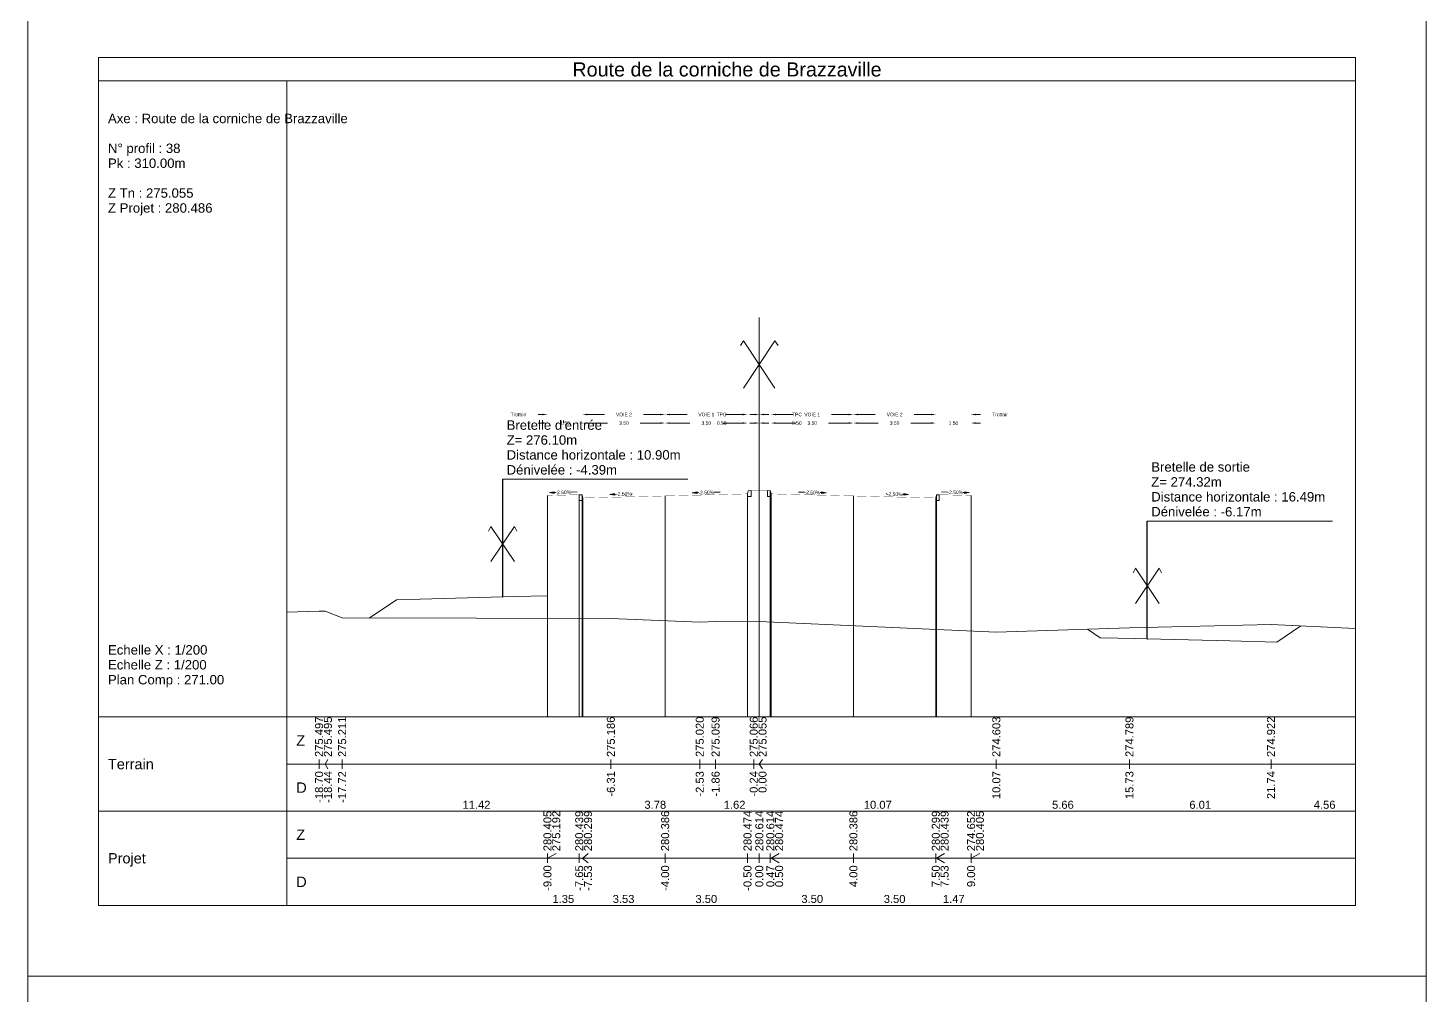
# Model space of a CAD drawing. Extents: x 0 to 74, y -372 to 1003.
# Drawn here: x 0 to 59.4, y 792.4 to 833.4 of the extents above; entities that cross this region are included whole.
import ezdxf
from ezdxf.enums import TextEntityAlignment as Align

# ---------------------------------------------------------------- set-up
doc = ezdxf.new("R2010")
doc.units = 0
doc.header["$LTSCALE"] = 2
doc.header["$PDSIZE"] = -0.004
doc.layers.get('0').update_dxf_attribs({"lineweight": 0})
for name, color, linetype, lineweight in [('Route - Profils type - Content session name', 7, 'Continuous', 0), ('Route - Profils type - PT SC CHAU TROTTOIR', 5, 'Continuous', 0), ('Route - Route de la corniche de Brazzaville - PT - Cadre_P38', 7, 'Continuous', 0), ('Route - Route de la corniche de Brazzaville - PT - Terrain_P38', 5, 'Continuous', 0)]:
    doc.layers.add(name, color=color, linetype=linetype, lineweight=lineweight)
doc.styles.add('CadreTitre', font='arial.ttf', dxfattribs={"height": 0.003})
doc.styles.add('Cotation', font='arial.ttf')
doc.styles.add('CoteHor', font='arial.ttf', dxfattribs={"height": 0.0022})
doc.styles.add('CoteHorA', font='arial.ttf', dxfattribs={"height": 0.0022})
doc.styles.add('CoteTitre', font='arial.ttf', dxfattribs={"height": 0.0017})
doc.styles.add('CoteTitreA', font='arial.ttf', dxfattribs={"height": 0.0017})
doc.styles.add('CoteVert', font='arial.ttf', dxfattribs={"height": 0.0017})
doc.styles.add('CoteVertA', font='arial.ttf', dxfattribs={"height": 0.0017})
doc.styles.add('Multi Axes', font='arial.ttf', dxfattribs={"height": 0.4})
doc.styles.add('ProfilCartouche', font='arial.ttf', dxfattribs={"height": 0.002})
doc.dimstyles.new('BRAZZAVILLE', dxfattribs={"dimtxt": 0.15, "dimasz": 0.2, "dimexe": 0.5, "dimexo": 0.5, "dimgap": 0.5, "dimtad": 0, "dimzin": 0, "dimdsep": 46, "dimtxsty": 'Cotation', "dimsah": 1, "dimcen": 0.1, "dimse1": 1, "dimse2": 1, "dimclrd": 1, "dimclre": 256, "dimclrt": 1, "dimaunit": 2, "dimazin": 0, "dimtfac": 1, "dimtdec": 4, "dimtofl": 0, "dimtmove": 0, "dimatfit": 1, "dimfxl": 1, "dimtolj": 1, "dimtzin": 0, "dimlwd": 0, "dimlwe": 0, "dimarcsym": 0})
doc.dimstyles.get("Standard").update_dxf_attribs({"dimtxt": 0.18, "dimasz": 0.18, "dimexe": 0.18, "dimexo": 0.0625, "dimgap": 0.09, "dimtad": 0, "dimtih": 1, "dimtoh": 1, "dimdec": 4, "dimzin": 0, "dimdsep": 46, "dimtxsty": 'Standard', "dimcen": 0.09, "dimadec": 0, "dimazin": 0, "dimtfac": 1, "dimtdec": 4, "dimtofl": 0, "dimtmove": 0, "dimatfit": 3, "dimfxl": 1, "dimtolj": 1, "dimtzin": 0, "dimarcsym": 0})

# ---------------------------------------------------------------- blocks, each defined once
blk = doc.blocks.new('*D99')
at = {"layer": 'Defpoints', "color": 0, "transparency": 16777216}
for p in [(30.571, 816.656), (30.571, 816.652), (31.071, 813.656)]:
    blk.add_point(p, dxfattribs=at)
at = {"layer": 'Route - Profils type - PT SC CHAU TROTTOIR', "color": 1, "lineweight": 0, "transparency": 16777216}
for p, q in [((30.371, 816.652), (30.171, 816.652)), ((31.271, 816.652), (31.471, 816.652))]:
    blk.add_line(p, q, dxfattribs=at)
at = {"layer": 'Route - Profils type - PT SC CHAU TROTTOIR', "color": 1, "transparency": 16777216}
for points in [[(30.371, 816.685), (30.371, 816.619), (30.571, 816.652)], [(31.271, 816.685), (31.271, 816.619), (31.071, 816.652)]]:
    blk.add_solid(points, dxfattribs=at)
at = {"layer": 'Route - Profils type - PT SC CHAU TROTTOIR', "color": 1, "transparency": 16777216, "insert": (29.476, 816.652), "char_height": 0.15, "attachment_point": 5, "style": 'Cotation'}
blk.add_mtext('\\A1;0.50', dxfattribs=at)
blk = doc.blocks.new('*D100')
at = {"layer": 'Defpoints', "color": 0, "transparency": 16777216}
for p in [(27.071, 816.656), (27.071, 816.652), (30.571, 816.656)]:
    blk.add_point(p, dxfattribs=at)
at = {"layer": 'Route - Profils type - PT SC CHAU TROTTOIR', "color": 1, "lineweight": 0, "transparency": 16777216}
for p, q in [((27.271, 816.652), (28.126, 816.652)), ((30.371, 816.652), (29.515, 816.652))]:
    blk.add_line(p, q, dxfattribs=at)
at = {"layer": 'Route - Profils type - PT SC CHAU TROTTOIR', "color": 1, "transparency": 16777216}
for points in [[(27.271, 816.685), (27.271, 816.619), (27.071, 816.652)], [(30.371, 816.685), (30.371, 816.619), (30.571, 816.652)]]:
    blk.add_solid(points, dxfattribs=at)
at = {"layer": 'Route - Profils type - PT SC CHAU TROTTOIR', "color": 1, "transparency": 16777216, "insert": (28.821, 816.652), "char_height": 0.15, "attachment_point": 5, "style": 'Cotation'}
blk.add_mtext('\\A1;3.50', dxfattribs=at)
blk = doc.blocks.new('*D101')
at = {"layer": 'Defpoints', "color": 0, "transparency": 16777216}
for p in [(23.571, 816.656), (23.571, 816.652), (27.071, 816.656)]:
    blk.add_point(p, dxfattribs=at)
at = {"layer": 'Route - Profils type - PT SC CHAU TROTTOIR', "color": 1, "lineweight": 0, "transparency": 16777216}
for p, q in [((23.771, 816.652), (24.626, 816.652)), ((26.871, 816.652), (26.015, 816.652))]:
    blk.add_line(p, q, dxfattribs=at)
at = {"layer": 'Route - Profils type - PT SC CHAU TROTTOIR', "color": 1, "transparency": 16777216}
for points in [[(23.771, 816.685), (23.771, 816.619), (23.571, 816.652)], [(26.871, 816.685), (26.871, 816.619), (27.071, 816.652)]]:
    blk.add_solid(points, dxfattribs=at)
at = {"layer": 'Route - Profils type - PT SC CHAU TROTTOIR', "color": 1, "transparency": 16777216, "insert": (25.321, 816.652), "char_height": 0.15, "attachment_point": 5, "style": 'Cotation'}
blk.add_mtext('\\A1;3.50', dxfattribs=at)
blk = doc.blocks.new('*D102')
at = {"layer": 'Defpoints', "color": 0, "transparency": 16777216}
for p in [(22.071, 816.656), (22.071, 816.652), (23.571, 816.656)]:
    blk.add_point(p, dxfattribs=at)
at = {"layer": 'Route - Profils type - PT SC CHAU TROTTOIR', "color": 1, "lineweight": 0, "transparency": 16777216}
for p, q in [((21.871, 816.652), (21.671, 816.652)), ((23.771, 816.652), (23.971, 816.652))]:
    blk.add_line(p, q, dxfattribs=at)
at = {"layer": 'Route - Profils type - PT SC CHAU TROTTOIR', "color": 1, "transparency": 16777216}
for points in [[(21.871, 816.685), (21.871, 816.619), (22.071, 816.652)], [(23.771, 816.685), (23.771, 816.619), (23.571, 816.652)]]:
    blk.add_solid(points, dxfattribs=at)
at = {"layer": 'Route - Profils type - PT SC CHAU TROTTOIR', "color": 1, "transparency": 16777216, "insert": (22.821, 816.652), "char_height": 0.15, "attachment_point": 5, "style": 'Cotation'}
blk.add_mtext('\\A1;1.50', dxfattribs=at)
blk = doc.blocks.new('*D103')
at = {"layer": 'Defpoints', "color": 0, "transparency": 16777216}
for p in [(30.571, 817.015), (30.571, 816.456), (31.071, 813.656)]:
    blk.add_point(p, dxfattribs=at)
at = {"layer": 'Route - Profils type - PT SC CHAU TROTTOIR', "color": 1, "lineweight": 0, "transparency": 16777216}
for p, q in [((30.371, 817.015), (30.171, 817.015)), ((31.271, 817.015), (31.471, 817.015))]:
    blk.add_line(p, q, dxfattribs=at)
at = {"layer": 'Route - Profils type - PT SC CHAU TROTTOIR', "color": 1, "transparency": 16777216}
for points in [[(30.371, 817.049), (30.371, 816.982), (30.571, 817.015)], [(31.271, 817.049), (31.271, 816.982), (31.071, 817.015)]]:
    blk.add_solid(points, dxfattribs=at)
at = {"layer": 'Route - Profils type - PT SC CHAU TROTTOIR', "color": 1, "transparency": 16777216, "insert": (29.468, 817.015), "char_height": 0.15, "attachment_point": 5, "style": 'Cotation'}
blk.add_mtext('\\A1;TPC', dxfattribs=at)
blk = doc.blocks.new('*D104')
at = {"layer": 'Defpoints', "color": 0, "transparency": 16777216}
for p in [(27.071, 817.015), (27.071, 816.656), (30.571, 816.456)]:
    blk.add_point(p, dxfattribs=at)
at = {"layer": 'Route - Profils type - PT SC CHAU TROTTOIR', "color": 1, "lineweight": 0, "transparency": 16777216}
for p, q in [((27.271, 817.015), (28.003, 817.015)), ((30.371, 817.015), (29.639, 817.015))]:
    blk.add_line(p, q, dxfattribs=at)
at = {"layer": 'Route - Profils type - PT SC CHAU TROTTOIR', "color": 1, "transparency": 16777216}
for points in [[(27.271, 817.049), (27.271, 816.982), (27.071, 817.015)], [(30.371, 817.049), (30.371, 816.982), (30.571, 817.015)]]:
    blk.add_solid(points, dxfattribs=at)
at = {"layer": 'Route - Profils type - PT SC CHAU TROTTOIR', "color": 1, "transparency": 16777216, "insert": (28.821, 817.015), "char_height": 0.15, "attachment_point": 5, "style": 'Cotation'}
blk.add_mtext('\\A1;VOIE 1', dxfattribs=at)
blk = doc.blocks.new('*D105')
at = {"layer": 'Defpoints', "color": 0, "transparency": 16777216}
for p in [(23.571, 817.015), (23.571, 816.656), (27.071, 816.656)]:
    blk.add_point(p, dxfattribs=at)
at = {"layer": 'Route - Profils type - PT SC CHAU TROTTOIR', "color": 1, "lineweight": 0, "transparency": 16777216}
for p, q in [((23.771, 817.015), (24.489, 817.015)), ((26.871, 817.015), (26.152, 817.015))]:
    blk.add_line(p, q, dxfattribs=at)
at = {"layer": 'Route - Profils type - PT SC CHAU TROTTOIR', "color": 1, "transparency": 16777216}
for points in [[(23.771, 817.049), (23.771, 816.982), (23.571, 817.015)], [(26.871, 817.049), (26.871, 816.982), (27.071, 817.015)]]:
    blk.add_solid(points, dxfattribs=at)
at = {"layer": 'Route - Profils type - PT SC CHAU TROTTOIR', "color": 1, "transparency": 16777216, "insert": (25.321, 817.015), "char_height": 0.15, "attachment_point": 5, "style": 'Cotation'}
blk.add_mtext('\\A1;VOIE 2', dxfattribs=at)
blk = doc.blocks.new('*D106')
at = {"layer": 'Defpoints', "color": 0, "transparency": 16777216}
for p in [(22.071, 817.015), (22.071, 816.656), (23.571, 816.656)]:
    blk.add_point(p, dxfattribs=at)
at = {"layer": 'Route - Profils type - PT SC CHAU TROTTOIR', "color": 1, "lineweight": 0, "transparency": 16777216}
for p, q in [((21.871, 817.015), (21.671, 817.015)), ((23.771, 817.015), (23.971, 817.015))]:
    blk.add_line(p, q, dxfattribs=at)
at = {"layer": 'Route - Profils type - PT SC CHAU TROTTOIR', "color": 1, "transparency": 16777216}
for points in [[(21.871, 817.049), (21.871, 816.982), (22.071, 817.015)], [(23.771, 817.049), (23.771, 816.982), (23.571, 817.015)]]:
    blk.add_solid(points, dxfattribs=at)
at = {"layer": 'Route - Profils type - PT SC CHAU TROTTOIR', "color": 1, "transparency": 16777216, "insert": (20.84, 817.015), "char_height": 0.15, "attachment_point": 5, "style": 'Cotation'}
blk.add_mtext('\\A1;Trottoir', dxfattribs=at)
blk = doc.blocks.new('MENSURA_COTEPENTE_33')
at = {"layer": 'Route - Profils type - PT SC CHAU TROTTOIR', "linetype": 'Continuous', "lineweight": 0}
blk.add_hatch(color=1, dxfattribs=at).paths.add_polyline_path([(0.14214, -0.73755), (0.14113, -0.7374), (0.14213, -0.7372)])
at = {"layer": 'Route - Profils type - PT SC CHAU TROTTOIR', "color": 1, "linetype": 'Continuous', "lineweight": 0}
for p, q in [((0.14213, -0.73737), (0.14243, -0.73737)), ((0.14575, -0.73728), (0.14705, -0.73725))]:
    blk.add_line(p, q, dxfattribs=at)
at = {"layer": 'Route - Profils type - PT SC CHAU TROTTOIR', "color": 1, "linetype": 'Continuous', "lineweight": 0, "flags": 128}
blk.add_lwpolyline([(0.14214, -0.73755), (0.14113, -0.7374), (0.14213, -0.7372), (0.14214, -0.73755)], close=True, dxfattribs=at)
at = {"layer": 'Route - Profils type - PT SC CHAU TROTTOIR', "color": 1, "style": 'Cotation'}
blk.add_text('-2.50%', height=0.00075, rotation=-358.5679, dxfattribs=at).set_placement((0.14409, -0.73733), align=Align.MIDDLE_CENTER)
blk = doc.blocks.new('MENSURA_COTEPENTE_34')
at = {"layer": 'Route - Profils type - PT SC CHAU TROTTOIR', "linetype": 'Continuous', "lineweight": 0}
blk.add_hatch(color=1, dxfattribs=at).paths.add_polyline_path([(0.12464, -0.7379), (0.12363, -0.73775), (0.12463, -0.73755)])
at = {"layer": 'Route - Profils type - PT SC CHAU TROTTOIR', "color": 1, "linetype": 'Continuous', "lineweight": 0}
for p, q in [((0.12463, -0.73773), (0.12493, -0.73772)), ((0.12824, -0.73764), (0.12838, -0.73763))]:
    blk.add_line(p, q, dxfattribs=at)
at = {"layer": 'Route - Profils type - PT SC CHAU TROTTOIR', "color": 1, "linetype": 'Continuous', "lineweight": 0, "flags": 128}
blk.add_lwpolyline([(0.12464, -0.7379), (0.12363, -0.73775), (0.12463, -0.73755), (0.12464, -0.7379)], close=True, dxfattribs=at)
at = {"layer": 'Route - Profils type - PT SC CHAU TROTTOIR', "color": 1, "style": 'Cotation'}
blk.add_text('-2.50%', height=0.00075, rotation=-358.5679, dxfattribs=at).set_placement((0.12659, -0.73768), align=Align.MIDDLE_CENTER)
blk = doc.blocks.new('MENSURA_COTEPENTE_35')
at = {"layer": 'Route - Profils type - PT SC CHAU TROTTOIR', "linetype": 'Continuous', "lineweight": 0}
blk.add_hatch(color=1, dxfattribs=at).paths.add_polyline_path([(0.11176, -0.73752), (0.11076, -0.73737), (0.11175, -0.73717)])
at = {"layer": 'Route - Profils type - PT SC CHAU TROTTOIR', "color": 1, "linetype": 'Continuous', "lineweight": 0}
for p, q in [((0.11176, -0.73734), (0.11206, -0.73734)), ((0.11537, -0.73725), (0.11667, -0.73722))]:
    blk.add_line(p, q, dxfattribs=at)
at = {"layer": 'Route - Profils type - PT SC CHAU TROTTOIR', "color": 1, "linetype": 'Continuous', "lineweight": 0, "flags": 128}
blk.add_lwpolyline([(0.11176, -0.73752), (0.11076, -0.73737), (0.11175, -0.73717), (0.11176, -0.73752)], close=True, dxfattribs=at)
at = {"layer": 'Route - Profils type - PT SC CHAU TROTTOIR', "color": 1, "style": 'Cotation'}
blk.add_text('-2.50%', height=0.00075, rotation=-358.5679, dxfattribs=at).set_placement((0.11371, -0.73729), align=Align.MIDDLE_CENTER)
blk = doc.blocks.new('T2__mirroredMSX', base_point=(-6.713, 11.473))
at = {"linetype": 'Continuous', "flags": 128}
blk.add_lwpolyline([(-6.837, 11.703), (-6.863, 11.583), (-6.863, 11.473), (-6.713, 11.473), (-6.713, 11.723), (-6.818, 11.719, 0.339869)], format="xyb", close=True, dxfattribs=at)
blk = doc.blocks.new('T2', base_point=(-6.713, 11.473))
at = {"linetype": 'Continuous', "flags": 128}
blk.add_lwpolyline([(-6.837, 11.703), (-6.863, 11.583), (-6.863, 11.473), (-6.713, 11.473), (-6.713, 11.723), (-6.818, 11.719, 0.339869)], format="xyb", close=True, dxfattribs=at)
blk = doc.blocks.new('*D110')
at = {"layer": 'Defpoints', "color": 0, "transparency": 16777216}
for p in [(31.571, 816.656), (31.571, 816.652), (31.071, 813.656)]:
    blk.add_point(p, dxfattribs=at)
at = {"layer": 'Route - Profils type - PT SC CHAU TROTTOIR', "color": 1, "lineweight": 0, "transparency": 16777216}
for p, q in [((30.871, 816.652), (30.671, 816.652)), ((31.771, 816.652), (31.971, 816.652))]:
    blk.add_line(p, q, dxfattribs=at)
at = {"layer": 'Route - Profils type - PT SC CHAU TROTTOIR', "color": 1, "transparency": 16777216}
for points in [[(30.871, 816.685), (30.871, 816.619), (31.071, 816.652)], [(31.771, 816.685), (31.771, 816.619), (31.571, 816.652)]]:
    blk.add_solid(points, dxfattribs=at)
at = {"layer": 'Route - Profils type - PT SC CHAU TROTTOIR', "color": 1, "transparency": 16777216, "insert": (32.665, 816.652), "char_height": 0.15, "attachment_point": 5, "style": 'Cotation'}
blk.add_mtext('\\A1;0.50', dxfattribs=at)
blk = doc.blocks.new('*D111')
at = {"layer": 'Defpoints', "color": 0, "transparency": 16777216}
for p in [(31.571, 816.656), (35.071, 816.656), (35.071, 816.652)]:
    blk.add_point(p, dxfattribs=at)
at = {"layer": 'Route - Profils type - PT SC CHAU TROTTOIR', "color": 1, "lineweight": 0, "transparency": 16777216}
for p, q in [((31.771, 816.652), (32.626, 816.652)), ((34.871, 816.652), (34.015, 816.652))]:
    blk.add_line(p, q, dxfattribs=at)
at = {"layer": 'Route - Profils type - PT SC CHAU TROTTOIR', "color": 1, "transparency": 16777216}
for points in [[(31.771, 816.685), (31.771, 816.619), (31.571, 816.652)], [(34.871, 816.685), (34.871, 816.619), (35.071, 816.652)]]:
    blk.add_solid(points, dxfattribs=at)
at = {"layer": 'Route - Profils type - PT SC CHAU TROTTOIR', "color": 1, "transparency": 16777216, "insert": (33.321, 816.652), "char_height": 0.15, "attachment_point": 5, "style": 'Cotation'}
blk.add_mtext('\\A1;3.50', dxfattribs=at)
blk = doc.blocks.new('*D112')
at = {"layer": 'Defpoints', "color": 0, "transparency": 16777216}
for p in [(35.071, 816.656), (38.571, 816.656), (38.571, 816.652)]:
    blk.add_point(p, dxfattribs=at)
at = {"layer": 'Route - Profils type - PT SC CHAU TROTTOIR', "color": 1, "lineweight": 0, "transparency": 16777216}
for p, q in [((35.271, 816.652), (36.126, 816.652)), ((38.371, 816.652), (37.515, 816.652))]:
    blk.add_line(p, q, dxfattribs=at)
at = {"layer": 'Route - Profils type - PT SC CHAU TROTTOIR', "color": 1, "transparency": 16777216}
for points in [[(35.271, 816.685), (35.271, 816.619), (35.071, 816.652)], [(38.371, 816.685), (38.371, 816.619), (38.571, 816.652)]]:
    blk.add_solid(points, dxfattribs=at)
at = {"layer": 'Route - Profils type - PT SC CHAU TROTTOIR', "color": 1, "transparency": 16777216, "insert": (36.821, 816.652), "char_height": 0.15, "attachment_point": 5, "style": 'Cotation'}
blk.add_mtext('\\A1;3.50', dxfattribs=at)
blk = doc.blocks.new('*D113')
at = {"layer": 'Defpoints', "color": 0, "transparency": 16777216}
for p in [(38.571, 816.656), (40.071, 816.656), (40.071, 816.652)]:
    blk.add_point(p, dxfattribs=at)
at = {"layer": 'Route - Profils type - PT SC CHAU TROTTOIR', "color": 1, "lineweight": 0, "transparency": 16777216}
for p, q in [((38.371, 816.652), (38.171, 816.652)), ((40.271, 816.652), (40.471, 816.652))]:
    blk.add_line(p, q, dxfattribs=at)
at = {"layer": 'Route - Profils type - PT SC CHAU TROTTOIR', "color": 1, "transparency": 16777216}
for points in [[(38.371, 816.685), (38.371, 816.619), (38.571, 816.652)], [(40.271, 816.685), (40.271, 816.619), (40.071, 816.652)]]:
    blk.add_solid(points, dxfattribs=at)
at = {"layer": 'Route - Profils type - PT SC CHAU TROTTOIR', "color": 1, "transparency": 16777216, "insert": (39.321, 816.652), "char_height": 0.15, "attachment_point": 5, "style": 'Cotation'}
blk.add_mtext('\\A1;1.50', dxfattribs=at)
blk = doc.blocks.new('*D114')
at = {"layer": 'Defpoints', "color": 0, "transparency": 16777216}
for p in [(31.571, 817.015), (31.571, 816.456), (31.071, 813.656)]:
    blk.add_point(p, dxfattribs=at)
at = {"layer": 'Route - Profils type - PT SC CHAU TROTTOIR', "color": 1, "lineweight": 0, "transparency": 16777216}
for p, q in [((30.871, 817.015), (30.671, 817.015)), ((31.771, 817.015), (31.971, 817.015))]:
    blk.add_line(p, q, dxfattribs=at)
at = {"layer": 'Route - Profils type - PT SC CHAU TROTTOIR', "color": 1, "transparency": 16777216}
for points in [[(30.871, 817.049), (30.871, 816.982), (31.071, 817.015)], [(31.771, 817.049), (31.771, 816.982), (31.571, 817.015)]]:
    blk.add_solid(points, dxfattribs=at)
at = {"layer": 'Route - Profils type - PT SC CHAU TROTTOIR', "color": 1, "transparency": 16777216, "insert": (32.674, 817.015), "char_height": 0.15, "attachment_point": 5, "style": 'Cotation'}
blk.add_mtext('\\A1;TPC', dxfattribs=at)
blk = doc.blocks.new('*D115')
at = {"layer": 'Defpoints', "color": 0, "transparency": 16777216}
for p in [(35.071, 817.015), (31.571, 816.456), (35.071, 816.656)]:
    blk.add_point(p, dxfattribs=at)
at = {"layer": 'Route - Profils type - PT SC CHAU TROTTOIR', "color": 1, "lineweight": 0, "transparency": 16777216}
for p, q in [((31.771, 817.015), (32.503, 817.015)), ((34.871, 817.015), (34.139, 817.015))]:
    blk.add_line(p, q, dxfattribs=at)
at = {"layer": 'Route - Profils type - PT SC CHAU TROTTOIR', "color": 1, "transparency": 16777216}
for points in [[(31.771, 817.049), (31.771, 816.982), (31.571, 817.015)], [(34.871, 817.049), (34.871, 816.982), (35.071, 817.015)]]:
    blk.add_solid(points, dxfattribs=at)
at = {"layer": 'Route - Profils type - PT SC CHAU TROTTOIR', "color": 1, "transparency": 16777216, "insert": (33.321, 817.015), "char_height": 0.15, "attachment_point": 5, "style": 'Cotation'}
blk.add_mtext('\\A1;VOIE 1', dxfattribs=at)
blk = doc.blocks.new('*D116')
at = {"layer": 'Defpoints', "color": 0, "transparency": 16777216}
for p in [(38.571, 817.015), (35.071, 816.656), (38.571, 816.656)]:
    blk.add_point(p, dxfattribs=at)
at = {"layer": 'Route - Profils type - PT SC CHAU TROTTOIR', "color": 1, "lineweight": 0, "transparency": 16777216}
for p, q in [((35.271, 817.015), (35.989, 817.015)), ((38.371, 817.015), (37.652, 817.015))]:
    blk.add_line(p, q, dxfattribs=at)
at = {"layer": 'Route - Profils type - PT SC CHAU TROTTOIR', "color": 1, "transparency": 16777216}
for points in [[(35.271, 817.049), (35.271, 816.982), (35.071, 817.015)], [(38.371, 817.049), (38.371, 816.982), (38.571, 817.015)]]:
    blk.add_solid(points, dxfattribs=at)
at = {"layer": 'Route - Profils type - PT SC CHAU TROTTOIR', "color": 1, "transparency": 16777216, "insert": (36.821, 817.015), "char_height": 0.15, "attachment_point": 5, "style": 'Cotation'}
blk.add_mtext('\\A1;VOIE 2', dxfattribs=at)
blk = doc.blocks.new('*D117')
at = {"layer": 'Defpoints', "color": 0, "transparency": 16777216}
for p in [(40.071, 817.015), (38.571, 816.656), (40.071, 816.656)]:
    blk.add_point(p, dxfattribs=at)
at = {"layer": 'Route - Profils type - PT SC CHAU TROTTOIR', "color": 1, "lineweight": 0, "transparency": 16777216}
for p, q in [((38.371, 817.015), (38.171, 817.015)), ((40.271, 817.015), (40.471, 817.015))]:
    blk.add_line(p, q, dxfattribs=at)
at = {"layer": 'Route - Profils type - PT SC CHAU TROTTOIR', "color": 1, "transparency": 16777216}
for points in [[(38.371, 817.049), (38.371, 816.982), (38.571, 817.015)], [(40.271, 817.049), (40.271, 816.982), (40.071, 817.015)]]:
    blk.add_solid(points, dxfattribs=at)
at = {"layer": 'Route - Profils type - PT SC CHAU TROTTOIR', "color": 1, "transparency": 16777216, "insert": (41.301, 817.015), "char_height": 0.15, "attachment_point": 5, "style": 'Cotation'}
blk.add_mtext('\\A1;Trottoir', dxfattribs=at)
blk = doc.blocks.new('MENSURA_COTEPENTE_36')
at = {"layer": 'Route - Profils type - PT SC CHAU TROTTOIR', "linetype": 'Continuous', "lineweight": 0}
blk.add_hatch(color=1, dxfattribs=at).paths.add_polyline_path([(0.16857, -0.73755), (0.16957, -0.7374), (0.16858, -0.7372)])
at = {"layer": 'Route - Profils type - PT SC CHAU TROTTOIR', "color": 1, "linetype": 'Continuous', "lineweight": 0}
for p, q in [((0.16496, -0.73728), (0.16366, -0.73725)), ((0.16857, -0.73737), (0.16827, -0.73737))]:
    blk.add_line(p, q, dxfattribs=at)
at = {"layer": 'Route - Profils type - PT SC CHAU TROTTOIR', "color": 1, "linetype": 'Continuous', "lineweight": 0, "flags": 128}
blk.add_lwpolyline([(0.16857, -0.73755), (0.16957, -0.7374), (0.16858, -0.7372), (0.16857, -0.73755)], close=True, dxfattribs=at)
at = {"layer": 'Route - Profils type - PT SC CHAU TROTTOIR', "color": 1, "style": 'Cotation'}
blk.add_text('-2.50%', height=0.00075, rotation=358.5679, dxfattribs=at).set_placement((0.16662, -0.73733), align=Align.MIDDLE_CENTER)
blk = doc.blocks.new('MENSURA_COTEPENTE_37')
at = {"layer": 'Route - Profils type - PT SC CHAU TROTTOIR', "linetype": 'Continuous', "lineweight": 0}
blk.add_hatch(color=1, dxfattribs=at).paths.add_polyline_path([(0.18607, -0.7379), (0.18707, -0.73775), (0.18608, -0.73755)])
at = {"layer": 'Route - Profils type - PT SC CHAU TROTTOIR', "color": 1, "linetype": 'Continuous', "lineweight": 0}
for p, q in [((0.18246, -0.73764), (0.18233, -0.73763)), ((0.18607, -0.73773), (0.18577, -0.73772))]:
    blk.add_line(p, q, dxfattribs=at)
at = {"layer": 'Route - Profils type - PT SC CHAU TROTTOIR', "color": 1, "linetype": 'Continuous', "lineweight": 0, "flags": 128}
blk.add_lwpolyline([(0.18607, -0.7379), (0.18707, -0.73775), (0.18608, -0.73755), (0.18607, -0.7379)], close=True, dxfattribs=at)
at = {"layer": 'Route - Profils type - PT SC CHAU TROTTOIR', "color": 1, "style": 'Cotation'}
blk.add_text('-2.50%', height=0.00075, rotation=358.5679, dxfattribs=at).set_placement((0.18412, -0.73768), align=Align.MIDDLE_CENTER)
blk = doc.blocks.new('MENSURA_COTEPENTE_38')
at = {"layer": 'Route - Profils type - PT SC CHAU TROTTOIR', "linetype": 'Continuous', "lineweight": 0}
blk.add_hatch(color=1, dxfattribs=at).paths.add_polyline_path([(0.19894, -0.73752), (0.19995, -0.73737), (0.19895, -0.73717)])
at = {"layer": 'Route - Profils type - PT SC CHAU TROTTOIR', "color": 1, "linetype": 'Continuous', "lineweight": 0}
for p, q in [((0.19534, -0.73725), (0.19404, -0.73722)), ((0.19895, -0.73734), (0.19865, -0.73734))]:
    blk.add_line(p, q, dxfattribs=at)
at = {"layer": 'Route - Profils type - PT SC CHAU TROTTOIR', "color": 1, "linetype": 'Continuous', "lineweight": 0, "flags": 128}
blk.add_lwpolyline([(0.19894, -0.73752), (0.19995, -0.73737), (0.19895, -0.73717), (0.19894, -0.73752)], close=True, dxfattribs=at)
at = {"layer": 'Route - Profils type - PT SC CHAU TROTTOIR', "color": 1, "style": 'Cotation'}
blk.add_text('-2.50%', height=0.00075, rotation=358.5679, dxfattribs=at).set_placement((0.19699, -0.73729), align=Align.MIDDLE_CENTER)
blk = doc.blocks.new('MENSURA_LEADER39', base_point=(0.23779, -0.74341))
at = {"layer": 'Route - Profils type - Content session name'}
blk.add_line((0.23779, -0.74341), (0.27713, -0.74341), dxfattribs=at)
at = {"layer": 'Route - Profils type - Content session name', "style": 'Multi Axes'}
for s, p in [('Bretelle de sortie', (0.23862, -0.73091)), ('Z= 274.32m', (0.23862, -0.73408)), ('Distance horizontale : 16.49m', (0.23862, -0.73725)), ('Dénivelée : -6.17m', (0.23862, -0.74041))]:
    blk.add_text(s, height=0.002, dxfattribs=at).set_placement(p, align=Align.TOP_LEFT)
blk = doc.blocks.new('MENSURA_LEADER40', base_point=(0.10084, -0.73452))
at = {"layer": 'Route - Profils type - Content session name'}
blk.add_line((0.10084, -0.73452), (0.14018, -0.73452), dxfattribs=at)
at = {"layer": 'Route - Profils type - Content session name', "style": 'Multi Axes'}
for s, p in [("Bretelle d'entrée", (0.10168, -0.72202)), ('Z= 276.10m', (0.10168, -0.72519)), ('Distance horizontale : 10.90m', (0.10168, -0.72835)), ('Dénivelée : -4.39m', (0.10168, -0.73152))]:
    blk.add_text(s, height=0.002, dxfattribs=at).set_placement(p, align=Align.TOP_LEFT)

msp = doc.modelspace()

# ---------------------------------------------------------------- linework, layer by layer
at = {"flags": 128}
for points in [[(0, 793.17), (0, 835.17), (59.4, 835.17), (59.4, 793.17)], [(3, 796.17), (3, 832.17), (56.4, 832.17), (56.4, 796.17)], [(0, 751.17), (0, 793.17), (59.4, 793.17), (59.4, 751.17)]]:
    msp.add_lwpolyline(points, close=True, dxfattribs=at)
at = {"layer": 'Route - Profils type - Content session name'}
for p, q in [((20.169, 809.266), (20.169, 812.766)), ((19.569, 812.066), (19.669, 812.266)), ((19.669, 812.266), (20.669, 810.766)), ((20.669, 812.266), (19.669, 810.766)), ((20.769, 812.066), (20.669, 812.266)), ((47.558, 807.488), (47.558, 810.988)), ((46.958, 810.288), (47.058, 810.488)), ((47.058, 810.488), (48.058, 808.988)), ((48.058, 810.488), (47.058, 808.988)), ((48.158, 810.288), (48.058, 810.488))]:
    msp.add_line(p, q, dxfattribs=at)
at = {"layer": 'Route - Profils type - Content session name', "color": 251, "linetype": 'Continuous', "flags": 128}
for points in [[(14.497, 808.36), (15.662, 809.139), (16.664, 809.168), (20.169, 809.266), (20.669, 809.28), (22.071, 809.32)], [(45.014, 807.901), (45.558, 807.538), (47.058, 807.5), (47.558, 807.488), (47.558, 807.488), (51.058, 807.399), (53.058, 807.349), (54.087, 808.035)]]:
    msp.add_lwpolyline(points, dxfattribs=at)
at = {"layer": 'Route - Profils type - Content session name'}
for p in [(20.169, 809.266), (47.558, 807.488)]:
    msp.add_point(p, dxfattribs=at)
at = {"layer": 'Route - Profils type - PT SC CHAU TROTTOIR', "color": 1, "linetype": 'Continuous', "flags": 128}
for points in [[(31.071, 813.784, 0.01, 0.01, 0), (30.721, 813.784, 0.01, 0.01, 0), (30.601, 813.784, 0.01, 0.01, 0), (30.571, 813.644, 0.01, 0.01, 0), (27.071, 813.556, 0.01, 0.01, 0), (23.571, 813.469, 0.01, 0.01, 0), (23.541, 813.609, 0.01, 0.01, 0), (23.421, 813.609, 0.01, 0.01, 0), (22.071, 813.575, 0.01, 0.01, 0), (22.071, 808.362, 0.01, 0.01, 0)], [(31.071, 813.784, 0.01, 0.01, 0), (31.421, 813.784, 0.01, 0.01, 0), (31.541, 813.784, 0.01, 0.01, 0), (31.571, 813.644, 0.01, 0.01, 0), (35.071, 813.556, 0.01, 0.01, 0), (38.571, 813.469, 0.01, 0.01, 0), (38.601, 813.609, 0.01, 0.01, 0), (38.721, 813.609, 0.01, 0.01, 0), (40.071, 813.575, 0.01, 0.01, 0), (40.071, 807.822, 0.01, 0.01, 0)]]:
    msp.add_lwpolyline(points, format="xyseb", dxfattribs=at)
at = {"layer": 'Route - Route de la corniche de Brazzaville - PT - Cadre_P38', "color": 7, "linetype": 'Continuous'}
for p, q in [((11, 831.17), (11, 796.17)), ((31.071, 817.139), (31.071, 821.139)), ((30.271, 819.939), (30.404, 820.139)), ((31.737, 818.139), (30.404, 820.139)), ((30.404, 818.139), (31.737, 820.139)), ((31.871, 819.939), (31.737, 820.139)), ((31.071, 804.17), (31.071, 817.139)), ((31.071, 804.17), (31.071, 813.784)), ((31.071, 804.17), (31.071, 813.784)), ((31.541, 804.17), (31.541, 813.784)), ((31.541, 804.17), (31.541, 813.784)), ((22.071, 804.17), (22.071, 813.575)), ((22.071, 804.17), (22.071, 813.575)), ((23.421, 804.17), (23.421, 813.609)), ((23.421, 804.17), (23.421, 813.609)), ((23.541, 804.17), (23.541, 813.609)), ((23.571, 804.17), (23.571, 813.469)), ((27.071, 804.17), (27.071, 813.556)), ((27.071, 804.17), (27.071, 813.556)), ((30.571, 804.17), (30.571, 813.644)), ((30.571, 804.17), (30.571, 813.644)), ((31.571, 804.17), (31.571, 813.644)), ((31.571, 804.17), (31.571, 813.644)), ((35.071, 804.17), (35.071, 813.556)), ((35.071, 804.17), (35.071, 813.556)), ((38.571, 804.17), (38.571, 813.469)), ((38.571, 804.17), (38.571, 813.469)), ((38.601, 804.17), (38.601, 813.609)), ((38.601, 804.17), (38.601, 813.609)), ((40.071, 804.17), (40.071, 813.575)), ((22.071, 804.17), (22.071, 808.362)), ((40.071, 804.17), (40.071, 807.822)), ((40.071, 804.17), (40.071, 807.822)), ((56.4, 804.17), (3, 804.17)), ((56.4, 802.17), (11, 802.17)), ((56.4, 800.17), (3, 800.17)), ((56.4, 800.17), (3, 800.17)), ((56.4, 800.17), (3, 800.17)), ((56.4, 800.17), (3, 800.17)), ((56.4, 800.17), (3, 800.17)), ((56.4, 800.17), (3, 800.17)), ((56.4, 800.17), (3, 800.17)), ((22.071, 798.37), (22.071, 798.17)), ((22.445, 798.37), (22.071, 798.17)), ((23.421, 798.37), (23.421, 798.17)), ((23.795, 798.37), (23.571, 798.17)), ((27.071, 798.37), (27.071, 798.17)), ((30.571, 798.37), (30.571, 798.17)), ((31.071, 798.37), (31.071, 798.17)), ((31.541, 798.37), (31.541, 798.17)), ((31.915, 798.37), (31.571, 798.17)), ((35.071, 798.37), (35.071, 798.17)), ((38.571, 798.37), (38.571, 798.17)), ((38.945, 798.37), (38.601, 798.17)), ((40.071, 798.37), (40.071, 798.17)), ((40.445, 798.37), (40.071, 798.17)), ((56.4, 798.17), (11, 798.17)), ((22.071, 797.97), (22.071, 798.17)), ((23.421, 797.97), (23.421, 798.17)), ((23.795, 797.97), (23.541, 798.17)), ((27.071, 797.97), (27.071, 798.17)), ((30.571, 797.97), (30.571, 798.17)), ((31.071, 797.97), (31.071, 798.17)), ((31.541, 797.97), (31.541, 798.17)), ((31.915, 797.97), (31.571, 798.17)), ((35.071, 797.97), (35.071, 798.17)), ((38.571, 797.97), (38.571, 798.17)), ((38.945, 797.97), (38.601, 798.17)), ((40.071, 797.97), (40.071, 798.17)), ((56.4, 796.17), (3, 796.17)), ((56.4, 796.17), (3, 796.17)), ((56.4, 796.17), (3, 796.17)), ((56.4, 796.17), (3, 796.17)), ((56.4, 796.17), (3, 796.17)), ((56.4, 796.17), (3, 796.17))]:
    msp.add_line(p, q, dxfattribs=at)
at = {"layer": 'Route - Route de la corniche de Brazzaville - PT - Cadre_P38', "color": 114, "linetype": 'Continuous'}
for p, q in [((12.369, 802.37), (12.369, 802.17)), ((12.369, 801.97), (12.369, 802.17)), ((12.743, 802.37), (12.626, 802.17)), ((12.743, 801.97), (12.626, 802.17)), ((13.349, 802.37), (13.349, 802.17)), ((13.349, 801.97), (13.349, 802.17)), ((24.765, 802.37), (24.765, 802.17)), ((24.765, 801.97), (24.765, 802.17)), ((28.542, 802.37), (28.542, 802.17)), ((28.542, 801.97), (28.542, 802.17)), ((29.214, 802.37), (29.214, 802.17)), ((29.214, 801.97), (29.214, 802.17)), ((30.835, 802.37), (30.835, 802.17)), ((30.835, 801.97), (30.835, 802.17)), ((31.209, 802.37), (31.071, 802.17)), ((31.209, 801.97), (31.071, 802.17)), ((41.143, 802.37), (41.143, 802.17)), ((41.143, 801.97), (41.143, 802.17)), ((46.799, 802.37), (46.799, 802.17)), ((46.799, 801.97), (46.799, 802.17)), ((52.813, 802.37), (52.813, 802.17)), ((52.813, 801.97), (52.813, 802.17))]:
    msp.add_line(p, q, dxfattribs=at)
at = {"layer": 'Route - Route de la corniche de Brazzaville - PT - Cadre_P38', "flags": 128}
msp.add_lwpolyline([(2.99, 796.16), (2.99, 831.18), (56.41, 831.18), (56.41, 796.16)], close=True, dxfattribs=at)
at = {"layer": 'Route - Route de la corniche de Brazzaville - PT - Terrain_P38', "color": 114, "linetype": 'Continuous', "flags": 128}
msp.add_lwpolyline([(11, 808.624), (12.369, 808.667), (12.626, 808.665), (13.349, 808.381), (24.765, 808.356), (28.542, 808.19), (29.214, 808.229), (30.835, 808.236), (31.071, 808.225), (41.143, 807.773), (46.799, 807.959), (52.813, 808.092), (56.4, 807.93)], dxfattribs=at)
msp.add_lwpolyline([(11, 808.624), (12.369, 808.667), (12.626, 808.665), (13.349, 808.381), (24.765, 808.356), (28.542, 808.19), (29.214, 808.229), (30.835, 808.236), (31.071, 808.225), (41.143, 807.773), (46.799, 807.959), (52.813, 808.092), (56.4, 807.93)], dxfattribs=at)

# ---------------------------------------------------------------- block references
at = {"layer": 'Route - Profils type - Content session name', "xscale": 200, "yscale": 200, "zscale": 200}
for name, p in [('MENSURA_LEADER40', (20.169, 814.266)), ('MENSURA_LEADER39', (47.558, 812.488))]:
    msp.add_blockref(name, p, dxfattribs=at)
at = {"layer": 'Route - Profils type - PT SC CHAU TROTTOIR', "xscale": 200, "yscale": 200, "zscale": 200}
for name in ['MENSURA_COTEPENTE_35', 'MENSURA_COTEPENTE_33', 'MENSURA_COTEPENTE_36', 'MENSURA_COTEPENTE_38', 'MENSURA_COTEPENTE_34', 'MENSURA_COTEPENTE_37']:
    msp.add_blockref(name, (0, 961.17), dxfattribs=at)
at = {"layer": 'Route - Profils type - PT SC CHAU TROTTOIR', "zscale": 200}
for p in [(30.721, 813.534), (38.721, 813.359)]:
    msp.add_blockref('T2', p, dxfattribs=at)
at = {"layer": 'Route - Profils type - PT SC CHAU TROTTOIR', "xscale": -1, "zscale": 200}
for p in [(31.421, 813.534), (23.421, 813.359)]:
    msp.add_blockref('T2__mirroredMSX', p, dxfattribs=at)

# ---------------------------------------------------------------- texts
at = {"color": 7, "style": 'CadreTitre'}
msp.add_text('Route de la corniche de Brazzaville', height=0.6, dxfattribs=at).set_placement((29.7, 831.97), align=Align.TOP_CENTER)
at = {"style": 'ProfilCartouche'}
for s, p in [('Axe : Route de la corniche de Brazzaville', (3.4, 829.587)), ('N° profil : 38', (3.4, 828.32)), ('Pk : 310.00m', (3.4, 827.687)), ('Z Tn : 275.055', (3.4, 826.42)), ('Z Projet : 280.486', (3.4, 825.787)), ('Echelle X : 1/200', (3.4, 807.02)), ('Echelle Z : 1/200', (3.4, 806.387)), ('Plan Comp : 271.00', (3.4, 805.753))]:
    msp.add_text(s, height=0.4, dxfattribs=at).set_placement(p, align=Align.MIDDLE_LEFT)
at = {"layer": 'Route - Route de la corniche de Brazzaville - PT - Cadre_P38', "color": 114, "style": 'CoteVert'}
for s, p in [('275.497', (12.369, 802.47)), ('275.495', (12.743, 802.47)), ('275.211', (13.349, 802.47)), ('275.186', (24.765, 802.47)), ('275.020', (28.542, 802.47)), ('275.059', (29.214, 802.47)), ('275.066', (30.835, 802.47)), ('275.055', (31.209, 802.47)), ('274.603', (41.143, 802.47)), ('274.789', (46.799, 802.47)), ('274.922', (52.813, 802.47))]:
    msp.add_text(s, height=0.34, rotation=90, dxfattribs=at).set_placement(p, align=Align.MIDDLE_LEFT)
at = {"layer": 'Route - Route de la corniche de Brazzaville - PT - Cadre_P38', "color": 114, "style": 'CoteHor'}
for s, p in [('Z', (11.4, 803.17)), ('Terrain', (3.4, 802.17)), ('D', (11.4, 801.17))]:
    msp.add_text(s, height=0.44, dxfattribs=at).set_placement(p, align=Align.MIDDLE_LEFT)
at = {"layer": 'Route - Route de la corniche de Brazzaville - PT - Cadre_P38', "color": 114, "style": 'CoteVert'}
for s, p in [('-18.70', (12.369, 801.87)), ('-18.44', (12.743, 801.87)), ('-17.72', (13.349, 801.87)), ('-6.31', (24.765, 801.87)), ('-2.53', (28.542, 801.87)), ('-1.86', (29.214, 801.87)), ('-0.24', (30.835, 801.87)), ('0.00', (31.209, 801.87)), ('10.07', (41.143, 801.87)), ('15.73', (46.799, 801.87)), ('21.74', (52.813, 801.87))]:
    msp.add_text(s, height=0.34, rotation=90, dxfattribs=at).set_placement(p, align=Align.MIDDLE_RIGHT)
at = {"layer": 'Route - Route de la corniche de Brazzaville - PT - Cadre_P38', "color": 114, "style": 'CoteTitre'}
for s, p in [('11.42', (19.057, 800.17)), ('3.78', (26.654, 800.17)), ('1.62', (30.024, 800.17)), ('10.07', (36.107, 800.17)), ('5.66', (43.971, 800.17)), ('6.01', (49.806, 800.17)), ('4.56', (55.091, 800.17))]:
    msp.add_text(s, height=0.34, dxfattribs=at).set_placement(p, align=Align.BOTTOM_CENTER)
at = {"layer": 'Route - Route de la corniche de Brazzaville - PT - Cadre_P38', "color": 7, "style": 'CoteVertA'}
for s, p in [('280.405', (22.071, 798.47)), ('275.192', (22.445, 798.47)), ('280.439', (23.421, 798.47)), ('280.299', (23.795, 798.47)), ('280.386', (27.071, 798.47)), ('280.474', (30.571, 798.47)), ('280.614', (31.071, 798.47)), ('280.614', (31.541, 798.47)), ('280.474', (31.915, 798.47)), ('280.386', (35.071, 798.47)), ('280.299', (38.571, 798.47)), ('280.439', (38.945, 798.47)), ('274.652', (40.071, 798.47)), ('280.405', (40.445, 798.47))]:
    msp.add_text(s, height=0.34, rotation=90, dxfattribs=at).set_placement(p, align=Align.MIDDLE_LEFT)
at = {"layer": 'Route - Route de la corniche de Brazzaville - PT - Cadre_P38', "color": 7, "style": 'CoteHorA'}
for s, p in [('Z', (11.4, 799.17)), ('Projet', (3.4, 798.17)), ('D', (11.4, 797.17))]:
    msp.add_text(s, height=0.44, dxfattribs=at).set_placement(p, align=Align.MIDDLE_LEFT)
at = {"layer": 'Route - Route de la corniche de Brazzaville - PT - Cadre_P38', "color": 7, "style": 'CoteVertA'}
for s, p in [('-9.00', (22.071, 797.87)), ('-7.65', (23.421, 797.87)), ('-7.53', (23.795, 797.87)), ('-4.00', (27.071, 797.87)), ('-0.50', (30.571, 797.87)), ('0.00', (31.071, 797.87)), ('0.47', (31.541, 797.87)), ('0.50', (31.915, 797.87)), ('4.00', (35.071, 797.87)), ('7.50', (38.571, 797.87)), ('7.53', (38.945, 797.87)), ('9.00', (40.071, 797.87))]:
    msp.add_text(s, height=0.34, rotation=90, dxfattribs=at).set_placement(p, align=Align.MIDDLE_RIGHT)
at = {"layer": 'Route - Route de la corniche de Brazzaville - PT - Cadre_P38', "color": 7, "style": 'CoteTitreA'}
for s, p in [('1.35', (22.746, 796.17)), ('3.53', (25.306, 796.17)), ('3.50', (28.821, 796.17)), ('3.50', (33.321, 796.17)), ('3.50', (36.821, 796.17)), ('1.47', (39.336, 796.17))]:
    msp.add_text(s, height=0.34, dxfattribs=at).set_placement(p, align=Align.BOTTOM_CENTER)

# ---------------------------------------------------------------- dimensions: what is measured, and where the dimension line sits
at = {"layer": 'Route - Profils type - PT SC CHAU TROTTOIR'}
for base, p1, p2, text, picture, middle in [((22.071, 817.015), (23.571, 816.656), (22.071, 816.656), 'Trottoir', '*D106', (20.84, 817.015)), ((22.071, 816.652), (23.571, 816.656), (22.071, 816.656), '1.50', '*D102', (22.821, 816.652)), ((23.571, 817.015), (27.071, 816.656), (23.571, 816.656), 'VOIE 2', '*D105', (25.321, 817.015)), ((23.571, 816.652), (27.071, 816.656), (23.571, 816.656), '3.50', '*D101', (25.321, 816.652)), ((27.071, 817.015), (30.571, 816.456), (27.071, 816.656), 'VOIE 1', '*D104', (28.821, 817.015)), ((27.071, 816.652), (30.571, 816.656), (27.071, 816.656), '3.50', '*D100', (28.821, 816.652)), ((30.571, 817.015), (31.071, 813.656), (30.571, 816.456), 'TPC', '*D103', (29.468, 817.015)), ((30.571, 816.652), (31.071, 813.656), (30.571, 816.656), '0.50', '*D99', (29.476, 816.652)), ((31.571, 817.015), (31.071, 813.656), (31.571, 816.456), 'TPC', '*D114', (32.674, 817.015)), ((31.571, 816.652), (31.071, 813.656), (31.571, 816.656), '0.50', '*D110', (32.665, 816.652)), ((35.071, 817.015), (31.571, 816.456), (35.071, 816.656), 'VOIE 1', '*D115', (33.321, 817.015)), ((35.071, 816.652), (31.571, 816.656), (35.071, 816.656), '3.50', '*D111', (33.321, 816.652)), ((38.571, 817.015), (35.071, 816.656), (38.571, 816.656), 'VOIE 2', '*D116', (36.821, 817.015)), ((38.571, 816.652), (35.071, 816.656), (38.571, 816.656), '3.50', '*D112', (36.821, 816.652)), ((40.071, 817.015), (38.571, 816.656), (40.071, 816.656), 'Trottoir', '*D117', (41.301, 817.015)), ((40.071, 816.652), (38.571, 816.656), (40.071, 816.656), '1.50', '*D113', (39.321, 816.652))]:
    dim = msp.add_linear_dim(base=base, p1=p1, p2=p2, text=text, dimstyle='BRAZZAVILLE', override={"dimscale": 1, "dimclrt": 1}, dxfattribs=at)
    dim.commit()
    dim.dimension.update_dxf_attribs({"geometry": picture, "text_midpoint": middle})

# ---------------------------------------------------------------- leaders
at = {"layer": 'Route - Profils type - Content session name', "linetype": 'Continuous'}
for points in [[(20.169, 809.266), (20.169, 814.266)], [(47.558, 807.488), (47.558, 812.488)]]:
    msp.add_leader(points, dimstyle='Standard', override={"dimasz": 0, "dimldrblk": 'None'}, dxfattribs=at)

doc.saveas('drawing.dxf')
